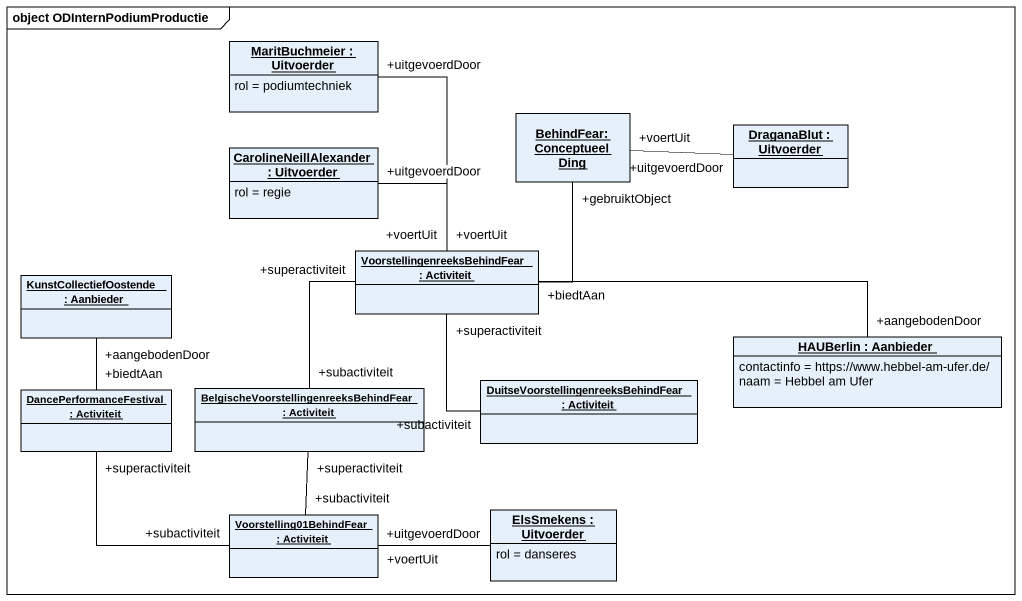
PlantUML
@startuml
mainframe object ODInternPodiumProductie
hide circle
hide empty members
object "MaritBuchmeier : Uitvoerder" as MaritBuchmeier {
  rol = podiumtechniek
}
object "CarolineNeillAlexander : Uitvoerder" as CarolineNeillAlexander {
  rol = regie
}
object "BehindFear:ConceptueelDing" as BehindFear_ConceptueelDing
object "DraganaBlut : Uitvoerder" as DraganaBlut
object "VoorstellingenreeksBehindFear : Activiteit" as VoorstellingenreeksBehindFea
object "KunstCollectiefOostende : Aanbieder" as KunstCollectiefOostende
object "HAUBerlin : Aanbieder" as HAUBerlin {
  contactinfo = https://www.hebbel-am-ufer.de/
  naam = Hebbel am Ufer
}
object "DancePerformanceFestival : Activiteit" as DancePerformanceFestival
object "BelgischeVoorstellingenreeksBehindFear : Activiteit" as BelgischeVoorstellingenreeks
object "DuitseVoorstellingenreeksBehindFear : Activiteit" as DuitseVoorstellingenreeksBeh
object "Voorstelling01BehindFear : Activiteit" as Voorstelling01BehindFear
object "ElsSmekens : Uitvoerder" as ElsSmekens {
  rol = danseres
}
MaritBuchmeier "+uitgevoerdDoor" -- "+voertUit" VoorstellingenreeksBehindFea
CarolineNeillAlexander "+uitgevoerdDoor" -- "+voertUit" VoorstellingenreeksBehindFea
BehindFear_ConceptueelDing "+voertUit" -right- "+uitgevoerdDoor" DraganaBlut
VoorstellingenreeksBehindFea -up- "+gebruiktObject" BehindFear_ConceptueelDing
VoorstellingenreeksBehindFea "+superactiviteit" -- "+subactiviteit" BelgischeVoorstellingenreeks
KunstCollectiefOostende "+aangebodenDoor" -- "+biedtAan" DancePerformanceFestival
HAUBerlin "+aangebodenDoor" -left- "+biedtAan" VoorstellingenreeksBehindFea
DancePerformanceFestival "+superactiviteit" -- "+subactiviteit" Voorstelling01BehindFear
BelgischeVoorstellingenreeks "+superactiviteit" -- "+subactiviteit" Voorstelling01BehindFear
BelgischeVoorstellingenreeks -- Voorstelling01BehindFear
DuitseVoorstellingenreeksBeh "+subactiviteit" -up- "+superactiviteit" VoorstellingenreeksBehindFea
ElsSmekens "+uitgevoerdDoor" -left- "+voertUit" Voorstelling01BehindFear
@enduml
